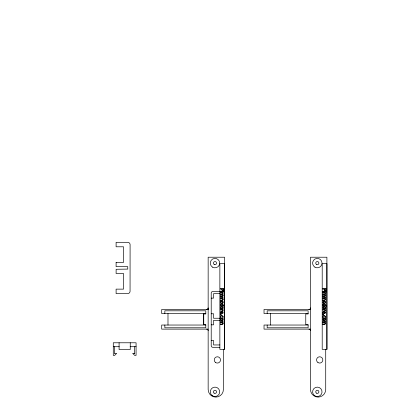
<?xml version="1.0" encoding="UTF-8"?>
<svg xmlns="http://www.w3.org/2000/svg" width="418" height="418" viewBox="0 0 418 418"><rect width="100%" height="100%" fill="white"/><g stroke="black" fill="none" stroke-linecap="round" stroke-linejoin="round"><path stroke-width="0.63" d="M224.576 349.333L224.576 263.674L219.863 263.674L219.863 349.333L224.576 349.333L224.581 257.222L208.154 257.222L208.154 389.477A7.623 7.623 0 0 0 215.777 397.1A7.623 7.623 0 0 0 223.4 389.477L223.4 349.333M326.918 349.333L326.918 263.674L322.205 263.674L322.205 349.333L326.918 349.333L326.902 257.222L310.48 257.222L310.48 389.477A7.623 7.623 0 0 0 318.103 397.1A7.623 7.623 0 0 0 325.726 389.477L325.721 349.333M325.549 302.48L325.549 301.942A1.118 1.118 0 0 0 325.183 301.305C322.059 299.309 322.043 305.114 325.188 303.123A1.108 1.108 0 0 0 325.549 302.48M325.549 308.113L325.549 307.575A1.118 1.118 0 0 0 325.183 306.932C322.059 304.941 322.043 310.746 325.188 308.75A1.108 1.108 0 0 0 325.549 308.113M325.549 319.383L325.549 318.85A1.118 1.118 0 0 0 325.183 318.208C322.059 316.212 322.043 322.017 325.188 320.026A1.108 1.108 0 0 0 325.549 319.383M208.154 309.477L206.586 309.477A1.573 1.573 0 0 0 208.154 307.904L208.154 309.477L161.703 309.477L161.703 313.563L205.797 313.563M310.48 309.477L308.907 309.477A1.573 1.573 0 0 0 310.48 307.904L310.48 309.477L264.03 309.477L264.03 313.563L308.123 313.563M219.863 291.498L212.788 291.498A1.573 1.573 0 0 0 211.215 293.07L211.215 345.733A1.573 1.573 0 0 0 212.788 347.306L219.863 347.306M219.863 293.65L213.577 293.65L213.577 298.128L211.215 298.128M211.215 313.766L213.577 313.766L213.577 318.244L219.863 318.244M219.863 320.35L213.577 320.35L213.577 324.828L211.215 324.828M205.797 325.037L161.703 325.037L161.703 329.123L208.154 329.123M308.123 325.037L264.03 325.037L264.03 329.123L310.48 329.123M211.215 340.466L213.577 340.466L213.577 344.949L219.863 344.949M113.278 346.71L119.203 346.71M130.15 346.71L136.069 346.71M114.694 353.315L116.664 353.315L114.694 355.357L113.278 355.357L113.278 342.781L136.069 342.781L136.069 355.357L134.653 355.357L132.689 353.315L134.653 353.315M270.315 313.563L270.315 325.037M267.17 313.563L267.17 310.809L308.123 310.809L308.123 313.97L305.762 313.97L305.762 324.645L308.123 324.645L308.123 327.785L267.17 327.785L267.17 325.037M203.754 313.97L203.754 324.645M167.989 313.563L167.989 325.037M164.849 313.563L164.849 310.809L205.797 310.809L205.797 313.97L203.441 313.97L203.441 324.645L205.797 324.645L205.797 327.785L164.849 327.785L164.849 325.037M134.653 346.71L134.653 353.503M130.254 342.781L130.254 349.542L119.093 349.542L119.093 342.781M114.694 346.71L114.694 353.503M308.907 329.123A1.573 1.573 0 0 1 310.48 330.695M206.586 329.123A1.573 1.573 0 0 1 208.154 330.695M116.11 262.426L116.099 266.642L127.73 266.642L127.767 269.093L116.136 269.281L116.105 273.492L123.519 273.492L123.519 289.131L116.105 289.131L116.11 293.608L127.699 293.603A2.362 2.362 0 0 0 130.061 291.247L130.097 244.666A2.356 2.356 0 0 0 127.736 242.309L116.105 242.309L116.11 246.792L123.519 246.792L123.519 262.426L116.105 262.426M222.669 310.783L223.139 311.06L222.737 310.046L223.155 310.046L223.155 309.576L220.354 309.576L220.354 310.046L222.339 310.046L222.669 310.783M325.011 310.783L325.481 311.06L325.079 310.046L325.497 310.046L325.497 309.576L322.696 309.576L322.696 310.046L324.681 310.046L325.011 310.783M224.09 289.496C224.346 291.639 221.044 291.027 221.744 289.052L220.354 289.052L220.354 288.556L224.09 288.556L224.09 289.496M326.432 289.496C326.688 291.639 323.391 291.027 324.086 289.052L322.696 289.052L322.696 288.556L326.432 288.556L326.432 289.496M223.217 316.802L223.003 317.633C222.491 317.643 222.883 314.994 220.976 316.201A0.684 0.684 0 0 0 220.714 316.614C221.467 318.197 219.884 317.57 220.38 316.274A1.087 1.087 0 0 1 220.85 315.705L222.386 315.595L223.217 316.802M325.565 316.802L325.345 317.633C324.833 317.643 325.225 314.994 323.318 316.201A0.684 0.684 0 0 0 323.057 316.614C323.814 318.197 322.226 317.57 322.722 316.274A1.087 1.087 0 0 1 323.192 315.705L324.729 315.595L325.565 316.802M220.312 312.33L220.521 313.605L221.038 313.605L220.761 312.251A0.779 0.779 0 0 1 221.101 311.854L221.702 311.713L221.702 313.657C225.312 313.657 221.274 309.116 220.312 312.33M322.654 312.33L322.863 313.605L323.38 313.605L323.104 312.251A0.779 0.779 0 0 1 323.443 311.854L324.044 311.713L324.044 313.657C327.655 313.657 323.616 309.116 322.654 312.33M222.841 312.507L222.068 313.197L222.068 311.713L222.841 312.507M325.183 312.507L324.41 313.197L324.41 311.713L325.183 312.507M223.233 295.354L222.46 296.163L220.354 296.179L220.354 295.709C223.552 296.811 223.431 293.551 220.354 294.585L220.354 294.115L222.329 294.1L222.784 293.645L222.444 292.997L220.354 292.997L220.354 292.527L223.155 292.527L222.841 292.997L223.202 294L222.747 294.497L223.233 295.354M223.233 299.669L222.46 300.479L220.354 300.495L220.354 300.025C223.552 301.127 223.431 297.867 220.354 298.901L220.354 298.431L222.329 298.415L222.784 297.961L222.444 297.313L220.354 297.313L220.354 296.843L223.155 296.843L222.841 297.313L223.202 298.316L222.747 298.813L223.233 299.669M223.233 323.678L222.46 324.488L220.354 324.504L220.354 324.034C223.552 325.136 223.431 321.876 220.354 322.91L220.354 322.44L222.329 322.424L222.784 321.97L222.444 321.322L220.354 321.322L220.354 320.852L223.155 320.852L222.841 321.322L223.202 322.325L222.747 322.821L223.233 323.678M325.575 295.354L324.802 296.163L322.696 296.179L322.696 295.709C325.894 296.811 325.774 293.551 322.696 294.585L322.696 294.115L324.671 294.1L325.126 293.645L324.786 292.997L322.696 292.997L322.696 292.527L325.497 292.527L325.183 292.997L325.549 294L325.089 294.497L325.575 295.354M325.575 299.669L324.802 300.479L322.696 300.495L322.696 300.025C325.894 301.127 325.774 297.867 322.696 298.901L322.696 298.431L324.671 298.415L325.126 297.961L324.786 297.313L322.696 297.313L322.696 296.843L325.497 296.843L325.183 297.313L325.549 298.316L325.089 298.813L325.575 299.669M325.575 323.678L324.802 324.488L322.696 324.504L322.696 324.034C325.894 325.136 325.774 321.876 322.696 322.91L322.696 322.44L324.671 322.424L325.126 321.97L324.786 321.322L322.696 321.322L322.696 320.852L325.497 320.852L325.183 321.322L325.549 322.325L325.089 322.821L325.575 323.678M223.661 289.465C223.823 291.012 221.597 290.343 222.167 289.052L223.661 289.052L223.661 289.465M326.003 289.465C326.165 291.012 323.94 290.343 324.509 289.052L326.003 289.052L326.003 289.465M220.296 301.937C219.972 303.348 221.932 303.902 222.846 303.123A1.108 1.108 0 0 0 223.207 302.48L223.207 301.942A1.118 1.118 0 0 0 222.841 301.305L221.143 301.044L220.296 301.937M220.296 307.564C219.972 308.975 221.932 309.534 222.846 308.75A1.108 1.108 0 0 0 223.207 308.113L223.207 307.575A1.118 1.118 0 0 0 222.841 306.932L221.143 306.671L220.296 307.564M220.296 318.84C219.972 320.251 221.932 320.805 222.846 320.026A1.108 1.108 0 0 0 223.207 319.383L223.207 318.85A1.118 1.118 0 0 0 222.841 318.208L221.143 317.946L220.296 318.84M222.825 302.214L222.81 302.386A0.632 0.632 0 0 1 222.559 302.778C220.239 304.121 220.244 300.302 222.559 301.644A0.637 0.637 0 0 1 222.81 302.036L222.825 302.214M222.825 307.841L222.81 308.014A0.632 0.632 0 0 1 222.559 308.406C220.239 309.754 220.244 305.934 222.559 307.277A0.637 0.637 0 0 1 222.81 307.669L222.825 307.841M222.825 319.117L222.81 319.289A0.632 0.632 0 0 1 222.559 319.681C220.239 321.024 220.244 317.205 222.559 318.547A0.637 0.637 0 0 1 222.81 318.944L222.825 319.117M325.167 302.214L325.152 302.386A0.632 0.632 0 0 1 324.901 302.778C322.581 304.121 322.586 300.302 324.901 301.644A0.637 0.637 0 0 1 325.152 302.036L325.167 302.214M325.167 307.841L325.152 308.014A0.632 0.632 0 0 1 324.901 308.406C322.581 309.754 322.586 305.934 324.901 307.277A0.637 0.637 0 0 1 325.152 307.669L325.167 307.841M325.167 319.117L325.152 319.289A0.632 0.632 0 0 1 324.901 319.681C322.581 321.024 322.586 317.205 324.901 318.547A0.637 0.637 0 0 1 325.152 318.944L325.167 319.117M220.741 304.743L221.033 305.631L222.648 305.631C223.499 304.372 221.211 303.651 220.741 304.743M323.083 304.743L323.375 305.631L324.995 305.631C325.841 304.372 323.553 303.651 323.083 304.743M220.296 304.576L220.636 305.631L220.354 306.107L224.257 306.107L224.257 305.631L223.04 305.631A1.275 1.275 0 0 0 223.207 304.706A1.097 1.097 0 0 0 222.841 304.111L221.733 303.755L220.647 304.043A0.899 0.899 0 0 0 220.296 304.576M322.639 304.576L322.978 305.631L322.696 306.107L326.599 306.107L326.599 305.631L325.382 305.631A1.275 1.275 0 0 0 325.549 304.706A1.097 1.097 0 0 0 325.183 304.111L324.075 303.755L322.989 304.043A0.899 0.899 0 0 0 322.639 304.576M223.155 291.362L220.354 291.362L220.354 291.832L223.155 291.832L223.155 291.362M224.111 291.33L223.625 291.33L223.625 291.863L224.111 291.863L224.111 291.33M325.497 291.362L322.696 291.362L322.696 291.832L325.497 291.832L325.497 291.362M326.453 291.33L325.967 291.33L325.967 291.863L326.453 291.863L326.453 291.33M221.065 314.268L220.354 314.268L220.354 314.869L221.065 314.869L221.065 314.268M323.407 314.268L322.696 314.268L322.696 314.869L323.407 314.869L323.407 314.268M314.968 267.196A4.713 4.713 0 0 0 322.038 263.115A4.713 4.713 0 0 0 314.968 259.029A4.713 4.713 0 0 0 314.968 267.196M316.541 264.474A1.573 1.573 0 0 0 318.897 263.115A1.573 1.573 0 0 0 316.541 261.752A1.573 1.573 0 0 0 316.541 264.474M314.55 395.647A4.713 4.713 0 0 0 322.012 392.33A4.713 4.713 0 0 0 315.402 387.528A4.713 4.713 0 0 0 314.55 395.647M316.4 393.108A1.573 1.573 0 0 0 318.887 392A1.573 1.573 0 0 0 316.682 390.402A1.573 1.573 0 0 0 316.4 393.108M317.952 362.542A3.145 3.145 0 0 0 322.832 360.128A3.145 3.145 0 0 0 318.302 357.113A3.145 3.145 0 0 0 317.952 362.542M212.642 267.196A4.713 4.713 0 0 0 219.716 263.115A4.713 4.713 0 0 0 212.642 259.029A4.713 4.713 0 0 0 212.642 267.196M214.215 264.474A1.573 1.573 0 0 0 216.571 263.115A1.573 1.573 0 0 0 214.215 261.752A1.573 1.573 0 0 0 214.215 264.474M212.224 395.647A4.713 4.713 0 0 0 219.685 392.33A4.713 4.713 0 0 0 213.081 387.528A4.713 4.713 0 0 0 212.224 395.647M214.073 393.108A1.573 1.573 0 0 0 216.561 392A1.573 1.573 0 0 0 214.356 390.402A1.573 1.573 0 0 0 214.073 393.108M215.631 362.542A3.145 3.145 0 0 0 220.511 360.128A3.145 3.145 0 0 0 215.975 357.113A3.145 3.145 0 0 0 215.631 362.542"/></g></svg>
